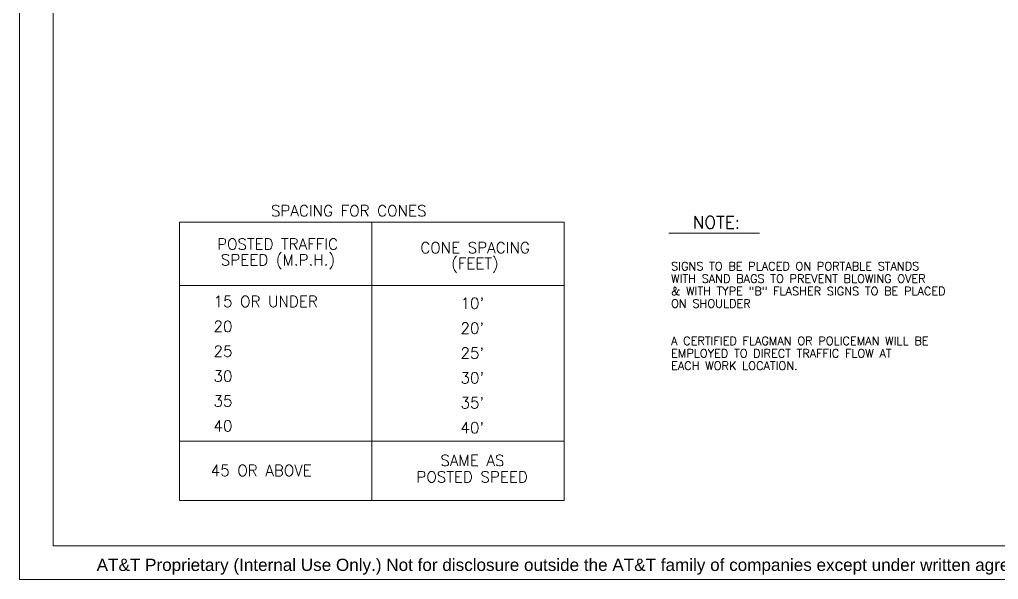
# Paper-space layout '2' of a CAD drawing. Header units: inches. Extents: x 1.3 to 17.9, y 1 to 11.6.
# Drawn here: x 1.29 to 9.86, y 1.02 to 5.93 of the extents above; entities that cross this region are included whole.
import ezdxf
from ezdxf.enums import TextEntityAlignment as Align

# ---------------------------------------------------------------- set-up
doc = ezdxf.new("R2010")
doc.units = ezdxf.units.IN
doc.header["$MEASUREMENT"] = 0
for name, color, linetype, lineweight in [('DoubleLaneStreetTRAFFIC_003 - 4', 135, 'Continuous', 0), ('Level 18', 7, 'Continuous', 0), ('z Level 63', 7, 'Continuous', 0)]:
    doc.layers.add(name, color=color, linetype=linetype, lineweight=lineweight)
doc.styles.add('ROMANS', font='romans.shx')
doc.styles.add('Telco', font='dgn000.shx', dxfattribs={"height": 108})

psp = doc.layouts.new('2')

# ---------------------------------------------------------------- linework, layer by layer
at = {"layer": 'DoubleLaneStreetTRAFFIC_003 - 4', "color": 135, "linetype": 'Continuous', "ltscale": 1.522829}
for p, q in [((4.3742, 4.1535), (4.3742, 1.7145)), ((6.9748, 4.0581), (7.7686, 4.0581)), ((2.6888, 3.5975), (6.0597, 3.5975)), ((2.6888, 2.234), (6.0597, 2.234))]:
    psp.add_line(p, q, dxfattribs=at)
at = {"layer": 'DoubleLaneStreetTRAFFIC_003 - 4', "color": 135, "linetype": 'Continuous', "ltscale": 1.522829, "flags": 128}
psp.add_lwpolyline([(2.6888, 4.1535), (6.0597, 4.1535), (6.0597, 1.7145), (2.6888, 1.7145)], close=True, dxfattribs=at)
at = {"layer": 'z Level 63', "color": 7, "linetype": 'Continuous', "lineweight": 0, "flags": 128}
psp.add_lwpolyline([(1.2896, 11.5664), (17.8799, 11.5664), (17.8799, 1.0234), (1.2896, 1.0234), (1.2896, 11.5664)], dxfattribs=at)
at = {"layer": 'z Level 63', "color": 7, "linetype": 'Continuous', "lineweight": 0}
psp.add_lwpolyline([(1.5842, 11.4036), (17.5853, 11.4036), (17.5853, 2.8759), (17.5853, 1.318), (14.6381, 1.318), (1.5842, 1.318)], close=True, dxfattribs=at)

# ---------------------------------------------------------------- texts
at = {"layer": 'DoubleLaneStreetTRAFFIC_003 - 4', "color": 135, "linetype": 'Continuous', "style": 'ROMANS'}
for s, height, p in [('SPACING FOR CONES', 0.096892, (3.4909, 4.2537)), ('SIGNS TO BE PLACED ON PORTABLE STANDS', 0.072669, (6.9948, 3.7676)), ('WITH SAND BAGS TO PREVENT BLOWING OVER', 0.072669, (6.9948, 3.6586)), ('& WITH TYPE "B" FLASHER SIGNS TO BE PLACED', 0.072669, (6.9948, 3.5496)), ('15 OR UNDER', 0.096892, (2.9878, 3.4586)), ("10'", 0.09689, (5.1508, 3.4427)), ('ON SHOULDER', 0.072669, (6.9948, 3.4406)), ('20', 0.09689, (2.9878, 3.2406)), ("20'", 0.09689, (5.1508, 3.2247)), ('A CERTIFIED FLAGMAN OR POLICEMAN WILL BE', 0.072669, (6.9948, 3.1136)), ('25', 0.09689, (2.9878, 3.0226)), ("25'", 0.09689, (5.1508, 3.0067)), ('EMPLOYED TO DIRECT TRAFFIC FLOW AT', 0.072669, (6.9948, 3.0046)), ('EACH WORK LOCATION.', 0.072669, (6.9948, 2.8956)), ('30', 0.09689, (2.9878, 2.8046)), ("30'", 0.09689, (5.1508, 2.7887)), ('35', 0.09689, (2.9878, 2.5866)), ("35'", 0.09689, (5.1508, 2.5707)), ('40', 0.09689, (2.9878, 2.3686)), ("40'", 0.09689, (5.1508, 2.3527)), ('45 OR ABOVE', 0.096892, (2.964, 1.9779))]:
    psp.add_text(s, height=height, dxfattribs=at).set_placement(p, align=Align.MIDDLE_LEFT)
for s, height, p in [('NOTE:', 0.109, (7.3915, 4.1515)), ('POSTED TRAFFIC', 0.096892, (3.549, 3.9616)), ('CONE SPACING', 0.096892, (5.2786, 3.9298)), ('SPEED (M.P.H.)', 0.096892, (3.5524, 3.8231)), ('(FEET)', 0.09689, (5.2771, 3.7914)), ('SAME AS', 0.09689, (5.2552, 2.0664)), ('POSTED SPEED', 0.096892, (5.2525, 1.9211))]:
    psp.add_text(s, height=height, dxfattribs=at).set_placement(p, align=Align.MIDDLE_CENTER)

# ---------------------------------------------------------------- next in the draw order: texts
at = {"layer": 'Level 18', "color": 7, "linetype": 'Continuous', "lineweight": 0, "insert": (1.9646, 1.2048), "char_height": 0.1071364, "attachment_point": 1, "line_spacing_factor": 0.856011, "style": 'Telco', "bg_fill": 3, "box_fill_scale": 1, "bg_fill_color": 178, "bg_fill_transparency": 0}
psp.add_mtext('\\fArial Unicode MS|b0|i0|c00|p39;AT&T Proprietary (Internal Use Only.) Not for disclosure outside the AT&T family of companies except under written agreement. ', dxfattribs=at)

doc.saveas('drawing.dxf')
